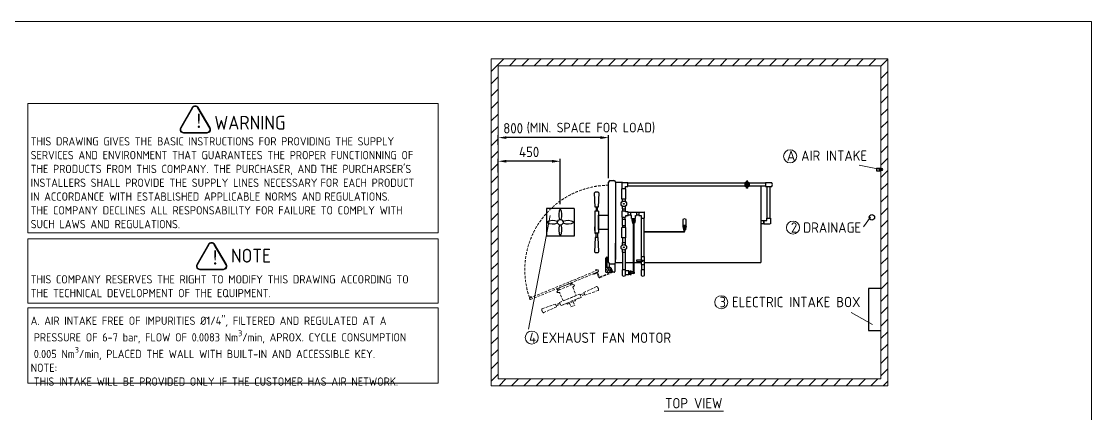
# Model space of a CAD drawing. Header units: millimetres. Extents: x -210545 to -198825, y -6489 to 1751.
# Drawn here: x -206579 to -198825, y -1092 to 1751 of the extents above; entities that cross this region are included whole.
import ezdxf

# ---------------------------------------------------------------- set-up
doc = ezdxf.new("R2010")
doc.units = ezdxf.units.MM
doc.linetypes.add('HIDDEN', pattern=[9.525, 6.35, -3.175])
doc.layers.get('0').update_dxf_attribs({"lineweight": 25})
for name, color, linetype, lineweight in [('D', 3, 'Continuous', 13), ('F', 7, 'Continuous', 15), ('H', 2, 'HIDDEN', 15), ('S', 4, 'Continuous', 15), ('線段', 7, 'Continuous', 25)]:
    doc.layers.add(name, color=color, linetype=linetype, lineweight=lineweight)
doc.styles.get("Standard").update_dxf_attribs({"font": 'KAIU.TTF'})
doc.styles.add('STU25', font='isocp2.shx')
doc.dimstyles.new('STU25', dxfattribs={"dimscale": 30, "dimtxt": 2.5, "dimasz": 2, "dimexe": 0.6, "dimexo": 1, "dimgap": 1, "dimtad": 1, "dimdsep": 46, "dimtxsty": 'STU25', "dimcen": 2, "dimazin": 2, "dimtfac": 1, "dimtmove": 0, "dimatfit": 3, "dimfxl": 0, "dimtolj": 1, "dimtzin": 0, "dimarcsym": 0})

# ---------------------------------------------------------------- blocks, each defined once
blk = doc.blocks.new('*D3')
at = {"layer": 'D', "color": 0, "linetype": 'Continuous', "lineweight": -2}
for p, q in [((-203124.1, 656.1), (-203124.1, 754.7)), ((-202734.1, 736.7), (-203064.1, 736.7)), ((-202674.1, 424.6), (-202674.1, 754.7))]:
    blk.add_line(p, q, dxfattribs=at)
at = {"layer": 'D', "color": 0}
for points in [[(-203064.1, 746.7), (-203064.1, 726.7), (-203124.1, 736.7)], [(-202734.1, 726.7), (-202734.1, 746.7), (-202674.1, 736.7)]]:
    blk.add_solid(points, dxfattribs=at)
at = {"layer": 'Defpoints', "color": 0}
for p in [(-203124.1, 736.7), (-203124.1, 626.1), (-202674.1, 394.6)]:
    blk.add_point(p, dxfattribs=at)
at = {"layer": 'D', "color": 0, "insert": (-202900.1, 804.2), "char_height": 75, "attachment_point": 5, "style": 'STU25'}
blk.add_mtext('\\A1;450', dxfattribs=at)
blk = doc.blocks.new('*D14')
at = {"layer": 'D', "color": 0, "lineweight": -2}
for p, q in [((-203124.1, 855.3), (-203124.1, 926.2)), ((-202384.1, 908.2), (-203064.1, 908.2)), ((-202324.1, 615.1), (-202324.1, 926.2))]:
    blk.add_line(p, q, dxfattribs=at)
at = {"layer": 'D', "color": 0}
for points in [[(-203064.1, 918.2), (-203064.1, 898.2), (-203124.1, 908.2)], [(-202384.1, 898.2), (-202384.1, 918.2), (-202324.1, 908.2)]]:
    blk.add_solid(points, dxfattribs=at)
at = {"layer": 'Defpoints', "color": 0}
for p in [(-203124.1, 908.2), (-203124.1, 825.3), (-202324.1, 585.1)]:
    blk.add_point(p, dxfattribs=at)
at = {"layer": 'D', "color": 0, "insert": (-203015.9, 975.7), "char_height": 75, "attachment_point": 5, "style": 'STU25'}
blk.add_mtext('\\A1;800', dxfattribs=at)
blk = doc.blocks.new('541')
at = {"layer": 'D'}
h = blk.add_hatch(color=11, dxfattribs=at)
edge = h.paths.add_edge_path()
edge.add_line((-239711.4, -15363.8), (-239796.8, -15511.7))
edge.add_arc((-239775.1, -15524.2), 25, 150, 270)
edge.add_line((-239775.1, -15549.2), (-239604.4, -15549.2))
edge.add_arc((-239604.4, -15524.2), 25, 270, 390)
edge.add_line((-239582.8, -15511.7), (-239668.1, -15363.8))
edge.add_arc((-239689.8, -15376.3), 25, 30, 150)
edge = h.paths.add_edge_path(flags=16)
edge.add_arc((-239689.8, -15376.3), 20, 30, 150)
edge.add_line((-239707.1, -15366.3), (-239792.5, -15514.2))
edge.add_arc((-239775.1, -15524.2), 20, 150, 270)
edge.add_line((-239775.1, -15544.2), (-239604.4, -15544.2))
edge.add_arc((-239604.4, -15524.2), 20, 270, 390)
edge.add_line((-239587.1, -15514.2), (-239672.5, -15366.3))
at = {"layer": 'D', "color": 11}
for p, q in [((-239711.4, -15363.8), (-239796.8, -15511.7)), ((-239707.1, -15366.3), (-239792.5, -15514.2)), ((-239672.5, -15366.3), (-239587.1, -15514.2)), ((-239668.1, -15363.8), (-239582.8, -15511.7)), ((-239775.1, -15544.2), (-239604.4, -15544.2)), ((-239775.1, -15549.2), (-239604.4, -15549.2))]:
    blk.add_line(p, q, dxfattribs=at)
for centre, radius, start, end in [((-239689.8, -15376.3), 25, 30, 150), ((-239689.8, -15376.3), 20, 30, 150), ((-239775.1, -15524.2), 25, 150, 270), ((-239775.1, -15524.2), 20, 150, 270), ((-239604.4, -15524.2), 25, 270, 30), ((-239604.4, -15524.2), 20, 270, 30)]:
    blk.add_arc(centre, radius, start, end, dxfattribs=at)
at = {"layer": 'D', "color": 11, "insert": (-239698.1, -15411.1), "char_height": 100, "attachment_point": 1, "style": 'STU25'}
blk.add_mtext('{\\f標楷體|b0|i0|c136|p65;!}', dxfattribs=at)
blk = doc.blocks.new('521245')
at = {"layer": 'D'}
h = blk.add_hatch(color=11, dxfattribs=at)
edge = h.paths.add_edge_path()
edge.add_line((-242346.7, -14322.6), (-242432.1, -14470.5))
edge.add_arc((-242410.4, -14483), 25, 150, 270)
edge.add_line((-242410.4, -14508), (-242239.7, -14508))
edge.add_arc((-242239.7, -14483), 25, 270, 390)
edge.add_line((-242218.1, -14470.5), (-242303.4, -14322.6))
edge.add_arc((-242325.1, -14335.1), 25, 30, 150)
edge = h.paths.add_edge_path(flags=16)
edge.add_arc((-242325.1, -14335.1), 20, 30, 150)
edge.add_line((-242342.4, -14325.1), (-242427.7, -14473))
edge.add_arc((-242410.4, -14483), 20, 150, 270)
edge.add_line((-242410.4, -14503), (-242239.7, -14503))
edge.add_arc((-242239.7, -14483), 20, 270, 390)
edge.add_line((-242222.4, -14473), (-242307.7, -14325.1))
at = {"layer": 'D', "color": 11}
for p, q in [((-242346.7, -14322.6), (-242432.1, -14470.5)), ((-242342.4, -14325.1), (-242427.7, -14473)), ((-242307.7, -14325.1), (-242222.4, -14473)), ((-242303.4, -14322.6), (-242218.1, -14470.5)), ((-242410.4, -14503), (-242239.7, -14503)), ((-242410.4, -14508), (-242239.7, -14508))]:
    blk.add_line(p, q, dxfattribs=at)
for centre, radius, start, end in [((-242325.1, -14335.1), 25, 30, 150), ((-242325.1, -14335.1), 20, 30, 150), ((-242410.4, -14483), 25, 150, 270), ((-242410.4, -14483), 20, 150, 270), ((-242239.7, -14483), 25, 270, 30), ((-242239.7, -14483), 20, 270, 30)]:
    blk.add_arc(centre, radius, start, end, dxfattribs=at)
at = {"layer": 'D', "color": 11, "insert": (-242333.4, -14369.8), "char_height": 100, "attachment_point": 1, "style": 'STU25'}
blk.add_mtext('{\\f標楷體|b0|i0|c136|p65;!}', dxfattribs=at)

msp = doc.modelspace()

# ---------------------------------------------------------------- hatches: boundary and pattern name
msp.add_hatch(color=256).paths.add_polyline_path([(-200340.759, 677.743, 1), (-200362.28, 677.743, 1)])
at = {"layer": 'H', "linetype": 'HIDDEN', "ltscale": 5}
h = msp.add_hatch(dxfattribs=at)
h.set_pattern_fill('ANSI31', color=256, scale=20, style=0)
h.set_pattern_definition([(45, (13660.65, 2.96), (-44.90128, 44.90128), [])])
h.paths.add_polyline_path([(-203174.12, 1479.612), (-203174.12, -890.388), (-200301.52, -890.388), (-200301.52, 1479.612)])
h.paths.add_polyline_path([(-203124.12, 1429.612), (-203124.12, -840.388), (-200351.52, -840.388), (-200351.52, 1429.612)], flags=16)

# ---------------------------------------------------------------- linework, layer by layer
at = {"linetype": 'Continuous'}
for p, q in [((-200383.895, 687.743), (-200351.52, 687.743)), ((-200383.895, 687.743), (-200383.895, 667.743)), ((-200383.895, 667.743), (-200351.52, 667.743)), ((-202226.62, 537.546), (-202226.62, 577.612)), ((-202184.505, 579.612), (-202224.62, 579.612)), ((-202201.62, 537.546), (-202201.62, 554.612)), ((-202201.62, 554.612), (-202184.505, 554.612)), ((-202184.505, 577.112), (-202184.505, 579.612)), ((-202184.505, 554.612), (-202184.505, 579.612)), ((-201336.29, 577.112), (-202184.505, 577.112)), ((-201336.29, 557.112), (-202184.505, 557.112)), ((-201326.29, 579.612), (-201336.29, 579.612)), ((-201336.29, 579.612), (-201336.29, 554.612)), ((-201326.29, 554.612), (-201336.29, 554.612)), ((-201326.29, 542.112), (-201326.29, 592.112)), ((-201316.29, 592.112), (-201326.29, 592.112)), ((-201326.29, 579.612), (-201326.29, 554.612)), ((-201316.29, 542.112), (-201316.29, 592.112)), ((-201316.29, 579.612), (-201316.29, 554.612)), ((-201306.29, 579.612), (-201316.29, 579.612)), ((-201306.29, 554.612), (-201316.29, 554.612)), ((-201306.29, 579.612), (-201306.29, 554.612)), ((-201186.765, 577.112), (-201306.29, 577.112)), ((-201186.765, 557.112), (-201306.29, 557.112)), ((-201186.765, 579.612), (-201186.765, 554.612)), ((-201141.266, 579.612), (-201186.765, 579.612)), ((-201186.765, 554.612), (-201141.266, 554.612)), ((-201174.427, 324.226), (-201174.427, 554.612)), ((-201154.427, 324.226), (-201154.427, 554.612)), ((-201136.266, 567.112), (-201141.266, 579.612)), ((-201141.266, 554.612), (-201136.266, 567.112)), ((-202421.104, 404.753), (-202425.604, 507.907)), ((-202395.617, 507.656), (-202400.104, 404.753)), ((-201316.29, 542.112), (-201326.29, 542.112)), ((-202574.12, 394.612), (-202774.12, 394.612)), ((-202774.12, 394.612), (-202774.12, 194.612)), ((-202574.12, 394.612), (-202574.12, 194.612)), ((-202400.104, 404.753), (-202421.104, 404.753)), ((-202415.354, 404.753), (-202415.354, 374.612)), ((-202405.854, 374.612), (-202405.854, 404.753)), ((-202226.62, 462.546), (-202226.62, 443.648)), ((-202226.62, 412.423), (-202226.62, 393.036)), ((-202226.62, 393.036), (-202201.62, 393.036)), ((-202224.12, 393.036), (-202224.12, 377.501)), ((-202204.12, 393.036), (-202204.12, 377.501)), ((-202201.62, 443.648), (-202201.62, 462.546)), ((-202201.62, 393.036), (-202201.62, 412.423)), ((-202226.62, 377.501), (-202201.62, 377.501)), ((-202226.62, 332.501), (-202226.62, 377.501)), ((-202226.62, 332.501), (-202201.62, 332.501)), ((-202226.62, 317.112), (-202226.62, 272.112)), ((-202226.62, 317.112), (-202201.62, 317.112)), ((-202224.12, 317.112), (-202224.12, 332.501)), ((-202204.12, 317.112), (-202204.12, 332.501)), ((-202201.62, 370.001), (-202201.62, 377.501)), ((-202181.62, 370.001), (-202201.62, 370.001)), ((-202181.62, 340.001), (-202201.62, 340.001)), ((-202201.62, 340.001), (-202201.62, 332.501)), ((-202201.62, 272.112), (-202201.62, 317.112)), ((-202181.62, 340.001), (-202181.62, 370.001)), ((-202166.231, 365.001), (-202181.62, 365.001)), ((-202166.231, 345.001), (-202181.62, 345.001)), ((-202166.231, 367.501), (-202121.231, 367.501)), ((-202166.231, 367.501), (-202166.231, 342.501)), ((-202158.731, 342.501), (-202166.231, 342.501)), ((-202158.731, 322.501), (-202158.731, 342.501)), ((-202158.731, 322.501), (-202128.731, 322.501)), ((-202128.731, 342.501), (-202121.231, 342.501)), ((-202128.731, 322.501), (-202128.731, 342.501)), ((-202121.231, 367.501), (-202121.231, 342.501)), ((-202105.842, 365.001), (-202121.231, 365.001)), ((-202105.842, 345.001), (-202121.231, 345.001)), ((-202105.842, 367.501), (-202065.776, 367.501)), ((-202105.842, 342.501), (-202088.776, 342.501)), ((-202088.776, 342.501), (-202088.776, 325.386)), ((-202088.776, 325.386), (-202063.776, 325.386)), ((-202086.276, 45.929), (-202086.276, 325.386)), ((-202066.276, 45.929), (-202066.276, 325.386)), ((-202066.276, 325.386), (-202063.776, 325.386)), ((-202063.776, 325.386), (-202063.776, 365.501)), ((-201774.12, 319.612), (-201786.62, 314.612)), ((-201786.62, 314.612), (-201786.62, 274.612)), ((-201761.62, 314.612), (-201774.12, 319.612)), ((-201761.62, 274.612), (-201761.62, 314.612)), ((-201176.927, 307.112), (-201176.927, 324.226)), ((-201176.927, 324.226), (-201151.927, 324.226)), ((-201154.427, 324.226), (-201151.927, 324.226)), ((-201151.927, 324.226), (-201151.927, 284.112)), ((-202226.62, 272.112), (-202201.62, 272.112)), ((-202224.12, 272.112), (-202224.12, 257.112)), ((-202204.12, 272.112), (-202204.12, 257.112)), ((-201786.62, 274.612), (-201761.62, 274.612)), ((-201199.624, 307.112), (-201176.927, 307.112)), ((-201199.624, 307.112), (-201199.624, 282.112)), ((-201199.624, 282.112), (-201153.927, 282.112)), ((-202574.12, 194.612), (-202774.12, 194.612)), ((-202421.104, 184.471), (-202425.604, 81.317)), ((-202400.104, 184.471), (-202421.104, 184.471)), ((-202415.354, 184.471), (-202415.354, 214.612)), ((-202405.854, 214.612), (-202405.854, 184.471)), ((-202395.617, 81.568), (-202400.104, 184.471)), ((-202224.12, 182.112), (-202224.12, 147.602)), ((-202204.12, 182.112), (-202204.12, 147.602)), ((-202226.62, 147.602), (-202226.62, 128.215)), ((-202226.62, 147.602), (-202201.62, 147.602)), ((-202226.62, 96.99), (-202226.62, 77.602)), ((-202226.62, 77.602), (-202201.62, 77.602)), ((-202224.12, 77.602), (-202224.12, -50.388)), ((-202204.12, 77.602), (-202204.12, -50.388)), ((-202201.62, 128.215), (-202201.62, 147.602)), ((-202201.62, 77.602), (-202201.62, 96.99)), ((-202344.12, -67.925), (-202344.12, 34.075)), ((-202338.12, 34.075), (-202338.12, -32.925)), ((-202336.12, 42.075), (-202324.12, 42.075)), ((-202324.12, 36.075), (-202336.12, 36.075)), ((-202088.776, 45.929), (-202088.776, -11.702)), ((-202088.776, 45.929), (-202063.776, 45.929)), ((-202063.776, -11.702), (-202063.776, 45.929)), ((-202314.12, -32.925), (-202344.12, -32.925)), ((-202344.12, -67.925), (-202314.12, -67.925)), ((-202304.12, -57.925), (-202304.12, -42.925)), ((-202201.62, -50.345), (-202226.62, -50.345)), ((-202226.62, -50.345), (-202226.62, -90.345)), ((-202201.62, -90.345), (-202201.62, -50.345)), ((-202177.238, -57.845), (-202201.62, -57.845)), ((-202177.238, -82.845), (-202177.238, -57.845)), ((-202168.692, -82.845), (-202168.692, -57.845)), ((-202160.294, -82.845), (-202160.294, -57.845)), ((-202088.776, -11.702), (-202063.776, -11.702)), ((-202088.776, -50.345), (-202088.776, -90.345)), ((-202063.776, -50.345), (-202088.776, -50.345)), ((-202086.276, -11.702), (-202086.276, -50.388)), ((-202066.276, -11.702), (-202066.276, -50.388)), ((-202063.776, -90.345), (-202063.776, -50.345)), ((-202226.62, -90.345), (-202214.12, -95.345)), ((-202214.12, -95.345), (-202201.62, -90.345)), ((-202201.62, -82.845), (-202177.238, -82.845)), ((-202088.776, -90.345), (-202076.276, -95.345)), ((-202076.276, -95.345), (-202063.776, -90.345))]:
    msp.add_line(p, q, dxfattribs=at)
for p, q in [((-202324.12, 4.112), (-202324.12, 585.112)), ((-202312.12, 597.112), (-202286.12, 597.112)), ((-202274.12, 585.112), (-202274.12, 544.612)), ((-202274.12, 584.612), (-202224.12, 584.612)), ((-202274.12, 564.612), (-202274.12, 24.612)), ((-201220.624, 557.112), (-201220.624, 4.112)), ((-202199.12, 537.546), (-202229.12, 537.546)), ((-202229.12, 462.546), (-202229.12, 537.546)), ((-202199.12, 462.546), (-202199.12, 537.546)), ((-202199.12, 462.546), (-202229.12, 462.546)), ((-202424.104, 372.112), (-202424.104, 355.612)), ((-202424.104, 337.112), (-202424.104, 327.112)), ((-202423.104, 354.612), (-202423.104, 338.112)), ((-202423.104, 326.112), (-202423.104, 263.112)), ((-202398.104, 374.612), (-202421.604, 374.612)), ((-202398.104, 374.612), (-202398.104, 214.612)), ((-202397.104, 346.112), (-202398.104, 345.112)), ((-202398.104, 244.112), (-202398.104, 345.112)), ((-202397.104, 346.112), (-202324.12, 346.112)), ((-202154.731, 312.897), (-202154.731, 307.897)), ((-202154.731, 312.897), (-202131.731, 312.897)), ((-202153.731, 322.501), (-202133.731, 322.501)), ((-202153.731, 312.897), (-202153.731, 322.501)), ((-202132.731, 312.897), (-202132.731, 322.501)), ((-202131.731, 312.897), (-202131.731, 307.897)), ((-202105.842, 367.501), (-202105.842, 342.501)), ((-202105.842, 365.001), (-202105.842, 345.001)), ((-202424.104, 262.112), (-202424.104, 252.112)), ((-202424.104, 252.112), (-202424.104, 262.112)), ((-202424.104, 233.612), (-202424.104, 217.112)), ((-202423.104, 234.612), (-202423.104, 251.112)), ((-202423.104, 251.112), (-202423.104, 234.612)), ((-202397.104, 243.112), (-202398.104, 244.112)), ((-202324.12, 243.112), (-202397.104, 243.112)), ((-202229.12, 182.112), (-202229.12, 257.112)), ((-202199.12, 257.112), (-202229.12, 257.112)), ((-202199.12, 182.112), (-202199.12, 257.112)), ((-202154.731, 307.897), (-202131.731, 307.897)), ((-202153.344, 300.054), (-202132.972, 300.054)), ((-202153.344, 300.054), (-202153.344, 296.132)), ((-202153.344, 296.132), (-202132.972, 296.132)), ((-202151.731, 307.897), (-202151.731, 303.975)), ((-202151.731, 303.975), (-202134.731, 303.975)), ((-202150.344, 292.21), (-202135.972, 292.21)), ((-202150.344, 292.21), (-202150.344, 288.288)), ((-202150.344, 288.288), (-202135.972, 288.288)), ((-202147.731, 303.975), (-202147.731, 300.054)), ((-202147.731, 296.132), (-202147.731, 292.21)), ((-202145.158, 288.288), (-202145.158, -70.345)), ((-202141.158, 288.288), (-202141.158, -70.345)), ((-202138.731, 303.975), (-202138.731, 300.054)), ((-202138.731, 296.132), (-202138.731, 292.21)), ((-202135.972, 292.21), (-202135.972, 288.288)), ((-202134.731, 307.897), (-202134.731, 303.975)), ((-202132.972, 300.054), (-202132.972, 296.132)), ((-201785.62, 265.009), (-201785.62, 260.009)), ((-201785.62, 265.009), (-201762.62, 265.009)), ((-201785.62, 260.009), (-201762.62, 260.009)), ((-201784.232, 252.165), (-201784.232, 248.243)), ((-201784.232, 252.165), (-201763.861, 252.165)), ((-201784.232, 248.243), (-201763.861, 248.243)), ((-201784.12, 274.612), (-201764.12, 274.612)), ((-201784.12, 265.009), (-201784.12, 274.612)), ((-201782.62, 260.009), (-201782.62, 256.087)), ((-201782.62, 256.087), (-201765.62, 256.087)), ((-201781.232, 244.321), (-201781.232, 240.399)), ((-201781.232, 244.321), (-201766.861, 244.321)), ((-201781.232, 240.399), (-201766.861, 240.399)), ((-201778.62, 256.087), (-201778.62, 252.165)), ((-201778.62, 248.243), (-201778.62, 244.321)), ((-201776.12, 231.183), (-201776.12, 240.399)), ((-201772.12, 231.183), (-201772.12, 240.399)), ((-201769.62, 256.087), (-201769.62, 252.165)), ((-201769.62, 248.243), (-201769.62, 244.321)), ((-201766.861, 244.321), (-201766.861, 240.399)), ((-201765.62, 260.009), (-201765.62, 256.087)), ((-201763.861, 252.165), (-201763.861, 248.243)), ((-201763.12, 265.009), (-201763.12, 274.612)), ((-201762.62, 265.009), (-201762.62, 260.009)), ((-201199.624, 304.612), (-201220.7, 304.612)), ((-201220.7, 284.612), (-201199.624, 284.612)), ((-201199.624, 284.612), (-201199.624, 304.612)), ((-201199.624, 284.612), (-201199.624, 304.612)), ((-202398.104, 214.612), (-202421.604, 214.612)), ((-202199.12, 182.112), (-202229.12, 182.112)), ((-202066.276, 228.183), (-201779.12, 228.183)), ((-202066.276, 224.183), (-201779.12, 224.183)), ((-202274.12, 4.112), (-202274.12, 143.105)), ((-202338.12, 31.075), (-202344.12, 31.075)), ((-202274.12, 4.112), (-202224.12, 4.112)), ((-202204.12, 4.112), (-202145.158, 4.112)), ((-202141.158, 4.112), (-202088.776, 4.112)), ((-202116.825, 21.257), (-202088.776, 21.257)), ((-202116.825, 11.286), (-202088.776, 11.286)), ((-202088.776, 21.257), (-202076.276, 19.716)), ((-202088.776, 11.286), (-202076.276, 12.827)), ((-202063.776, 4.112), (-201220.624, 4.112)), ((-202285.12, -67.925), (-202320.12, -67.925)), ((-202319.12, -7.888), (-202319.12, -30.03)), ((-202319.12, -7.888), (-202279.12, -7.888)), ((-202312.12, -7.888), (-202286.12, -7.888)), ((-202279.12, -7.888), (-202279.12, -61.925)), ((-202279.12, -27.925), (-202279.12, -61.925)), ((-202177.238, -58.845), (-202168.692, -58.845)), ((-202168.692, -57.845), (-202160.294, -57.845)), ((-202146.111, -65.111), (-202160.294, -65.111)), ((-202146.111, -75.578), (-202160.294, -75.578)), ((-202177.238, -81.845), (-202168.692, -81.845)), ((-202168.692, -82.845), (-202160.294, -82.845))]:
    msp.add_line(p, q)
msp.add_lwpolyline([(-202145.158, -64.561), (-202149.167, -66.875), (-202149.167, -73.814), (-202143.158, -77.283), (-202137.149, -73.814), (-202137.149, -66.875), (-202141.158, -64.561)])
msp.add_lwpolyline([(-200351.52, -184.345), (-200441.117, -184.345), (-200441.117, -489.033), (-200351.52, -489.033)], dxfattribs=at)
for centre, radius in [((-200351.52, 677.743), 10.761), ((-202214.12, 428.036), 20), ((-202214.12, 428.036), 3), ((-202674.12, 294.612), 20), ((-202674.12, 294.612), 20), ((-202674.12, 294.612), 20), ((-202674.12, 294.612), 20), ((-200416.52, 330.612), 20), ((-202214.12, 112.602), 20), ((-202214.12, 112.602), 3), ((-202076.276, 16.271), 3.445), ((-202318.12, -50.425), 6.4)]:
    msp.add_circle(centre, radius)
for centre, radius, start, end in [((-202312.12, 585.112), 12, 90, 180), ((-202286.12, 585.112), 12, 0, 90), ((-202593.095, 348.737), 93.11, 150.4818019, 201.9770324), ((-202755.144, 348.737), 93.11, 338.0229676, 29.5181981), ((-202421.604, 372.112), 2.5, 90, 180), ((-202423.104, 355.612), 1, 180, 270), ((-202423.104, 337.112), 1, 90, 180), ((-202423.104, 327.112), 1, 180, 270), ((-202728.244, 213.588), 93.11, 68.0229676, 119.5181981), ((-202728.244, 375.637), 93.11, 240.4818019, 291.9770324), ((-202593.095, 240.487), 93.11, 158.0229676, 209.5181981), ((-202755.144, 240.487), 93.11, 330.4818019, 21.9770324), ((-202619.995, 213.588), 93.11, 60.4818019, 111.9770324), ((-202619.995, 375.637), 93.11, 248.0229676, 299.5181981), ((-202423.104, 262.112), 1, 90, 180), ((-202423.104, 252.112), 1, 180, 270), ((-202423.104, 233.612), 1, 90, 180), ((-202421.604, 217.112), 2.5, 180, 270), ((-201779.12, 231.183), 3, 270, 0), ((-201779.12, 231.183), 7, 270, 0), ((-202312.12, 4.112), 12, 180, 270), ((-202286.12, 4.112), 12, 270, 0), ((-202117.205, 16.271), 5, 85.6472011, 274.3527989), ((-202322.12, -30.03), 3, 276.0423284, 0), ((-202285.12, -61.925), 6, 270, 0), ((-202143.158, -70.345), 2, 180, 0)]:
    msp.add_arc(centre, radius, start, end)
for centre, radius, start, end in [((-202224.62, 577.612), 2, 90, 180), ((-202420.597, 507.907), 5.007, 101.3528854, 180), ((-202410.604, 458.135), 55.773, 78.6482273, 101.3528854), ((-202400.61, 507.914), 5, 357.0390639, 78.6482273), ((-202065.776, 365.501), 2, 0, 90), ((-202420.597, 81.317), 5.007, 180, 258.6471146), ((-202400.61, 81.31), 5, 281.3517727, 2.9609361), ((-202410.604, 131.089), 55.773, 258.6471146, 281.3517727), ((-202336.12, 34.075), 8, 90, 180), ((-202336.12, 34.075), 2, 90, 180), ((-202314.12, -42.925), 10, 0, 90), ((-202314.12, -57.925), 10, 270, 0)]:
    msp.add_arc(centre, radius, start, end, dxfattribs=at)
at = {"layer": 'D'}
for p, q in [((-200351.52, 677.743), (-200507.729, 709.205)), ((-202903.964, -479.444), (-202747.549, 344.363)), ((-200567.585, -358.488), (-200412.059, -447.427)), ((-201921.115, -1074.522), (-201490.647, -1074.522))]:
    msp.add_line(p, q, dxfattribs=at)
at = {"layer": 'D', "linetype": 'Continuous'}
msp.add_line((-200425.955, 330.612), (-200476.431, 262.616), dxfattribs=at)
at = {"layer": 'D', "color": 11}
for points in [[(-206531.907, 1155.825), (-203559.349, 1155.825), (-203559.349, 217.991), (-206531.907, 217.991)], [(-206531.907, 174.913), (-203559.349, 174.913), (-203559.349, -291.171), (-206531.907, -291.171)], [(-206531.907, -326.341), (-203559.349, -326.341), (-203559.349, -870.723), (-206531.907, -870.723)]]:
    msp.add_lwpolyline(points, close=True, dxfattribs=at)
at = {"layer": 'D'}
for centre in [(-201009.079, 772.648), (-200988.095, 255.811), (-201507.865, -285.045), (-202881.368, -541.134)]:
    msp.add_circle(centre, 47.5, dxfattribs=at)
at = {"layer": 'F', "color": 6}
msp.add_lwpolyline([(-210544.621, 1750.532), (-210544.621, -6489.468), (-198824.621, -6489.468), (-198824.621, 1750.532)], close=True, dxfattribs=at)
msp.add_lwpolyline([(-210544.621, 1750.532), (-210544.621, -6489.468), (-198824.621, -6489.468), (-198824.621, 1750.532)], close=True, dxfattribs=at)
at = {"layer": 'H', "ltscale": 3}
for p, q in [((-202401.618, -51.368), (-202896.109, -255.584)), ((-202889.68, -265.912), (-202398.886, -63.223)), ((-202412.7, -69.021), (-202438.57, -79.733)), ((-202410.405, -74.565), (-202436.275, -85.276)), ((-202414.437, -69.646), (-202420.307, -72.069)), ((-202418.155, -50.624), (-202409.836, -47.189)), ((-202415.98, -57.3), (-202418.155, -50.624)), ((-202409.836, -47.189), (-202406.666, -53.453)), ((-202396.697, -102.442), (-202407.792, -75.648)), ((-202402.248, -73.352), (-202391.154, -100.146)), ((-202400.312, -51.911), (-202401.618, -51.368)), ((-202400.312, -51.911), (-202397.259, -59.305)), ((-202388.541, -101.229), (-202326.637, -75.598)), ((-202292.004, -67.752), (-202386.246, -106.773)), ((-202590.213, -142.238), (-202698.354, -186.898)), ((-202610.085, -150.444), (-202617.479, -153.498)), ((-202617.479, -153.498), (-202610.085, -150.444)), ((-202587.541, -148.708), (-202602.329, -154.815)), ((-202602.329, -154.815), (-202599.663, -161.27)), ((-202589.56, -142.509), (-202590.213, -142.238)), ((-202587.269, -148.055), (-202589.56, -142.509)), ((-202587.269, -148.055), (-202587.541, -148.708)), ((-202438.57, -79.733), (-202436.275, -85.276)), ((-202698.625, -187.551), (-202698.354, -186.898)), ((-202698.625, -187.551), (-202696.335, -193.097)), ((-202689.319, -198.296), (-202698.391, -209.075)), ((-202698.391, -209.075), (-202695.719, -215.545)), ((-202695.682, -193.368), (-202696.335, -193.097)), ((-202695.719, -215.545), (-202678.911, -215.637)), ((-202680.893, -187.26), (-202695.682, -193.368)), ((-202588.572, -156.69), (-202689.319, -198.296)), ((-202678.227, -193.716), (-202680.893, -187.26)), ((-202680.442, -286.594), (-202532.557, -225.52)), ((-202654.482, -274.791), (-202678.911, -215.637)), ((-202671.087, -175.637), (-202678.482, -178.691)), ((-202678.482, -178.691), (-202671.087, -175.637)), ((-202574.537, -157.926), (-202588.572, -156.69)), ((-202571.865, -164.396), (-202583.71, -176.32)), ((-202583.71, -176.32), (-202559.281, -235.474)), ((-202574.537, -157.926), (-202571.865, -164.396)), ((-202532.557, -225.52), (-202523.587, -247.241)), ((-202530.499, -231.634), (-202502.583, -220.267)), ((-202499, -229.065), (-202526.916, -240.432)), ((-202411.139, -171.978), (-202504.752, -214.941)), ((-202504.752, -214.941), (-202496.832, -234.391)), ((-202496.832, -234.391), (-202399.598, -199.656)), ((-202896.652, -256.89), (-202896.109, -255.584)), ((-202896.652, -256.89), (-202893.598, -264.284)), ((-202893.235, -246.824), (-202884.917, -243.389)), ((-202893.235, -246.824), (-202891.061, -253.499)), ((-202881.747, -249.653), (-202884.917, -243.389)), ((-202805.765, -332.669), (-202708.768, -298.017)), ((-202708.768, -298.017), (-202700.849, -317.466)), ((-202678.684, -291.975), (-202706.6, -303.342)), ((-202703.017, -312.141), (-202675.102, -300.773)), ((-202680.442, -286.594), (-202671.472, -308.314)), ((-202678.534, -291.215), (-202677.609, -290.834)), ((-202673.571, -303.231), (-202672.647, -302.849)), ((-202668.207, -309.671), (-202652.956, -303.373)), ((-202653.176, -275.333), (-202654.482, -274.791)), ((-202559.824, -236.78), (-202653.176, -275.333)), ((-202652.414, -302.067), (-202637.163, -295.768)), ((-202635.857, -296.311), (-202626.614, -292.494)), ((-202626.341, -291.191), (-202623.249, -298.678)), ((-202626.303, -291.283), (-202567.611, -267.045)), ((-202626.072, -291.188), (-202567.842, -267.14)), ((-202623.249, -298.678), (-202564.557, -274.439)), ((-202607.767, -292.284), (-202596.889, -318.626)), ((-202596.889, -318.626), (-202569.16, -307.175)), ((-202580.039, -280.833), (-202569.16, -307.175)), ((-202567.611, -267.045), (-202564.557, -274.439)), ((-202557.293, -263.865), (-202566.536, -267.683)), ((-202566.536, -267.683), (-202557.293, -263.865)), ((-202559.281, -235.474), (-202559.824, -236.78)), ((-202556.751, -262.559), (-202541.5, -256.261)), ((-202541.5, -256.261), (-202556.751, -262.559)), ((-202540.194, -256.804), (-202524.943, -250.506)), ((-202700.849, -317.466), (-202794.689, -360.536))]:
    msp.add_line(p, q, dxfattribs=at)
at = {"layer": 'H'}
for p, q in [((-202335.819, -53.424), (-202324.342, -81.142)), ((-202316.546, -34.62), (-202330.405, -40.359)), ((-202292.004, -67.752), (-202303.481, -40.034))]:
    msp.add_line(p, q, dxfattribs=at)
at = {"layer": 'H', "ltscale": 3}
for centre, radius, start, end in [((-202318.12, -50.425), 613.321, 90.5605228, 199.5425253), ((-202409.639, -76.413), 8, 22.4920272, 112.4920272), ((-202409.639, -76.413), 2, 22.4920272, 112.4920272), ((-202400.032, -60.45), 3, 292.439748, 22.439748), ((-202389.306, -99.381), 8, 202.4920272, 292.4920272), ((-202389.306, -99.381), 2, 202.4920272, 292.4920272), ((-202409.017, -176.505), 5, 33.5078484, 115.1170119), ((-202451.352, -204.534), 55.773, 10.8031903, 33.5078484), ((-202401.486, -195.019), 5.007, 292.1560757, 10.8031903), ((-202890.825, -263.139), 3, 202.439748, 292.439748), ((-202669.161, -307.36), 2.5, 202.439748, 292.439748), ((-202653.338, -302.448), 1, 292.439748, 22.439748), ((-202636.239, -295.387), 1, 202.439748, 292.439748), ((-202626.996, -291.57), 1, 292.439748, 22.439748), ((-202566.918, -266.758), 1, 202.439748, 292.439748), ((-202557.675, -262.941), 1, 292.439748, 22.439748), ((-202540.576, -255.88), 1, 202.439748, 292.439748), ((-202525.898, -248.195), 2.5, 292.439748, 22.439748), ((-202804.121, -337.391), 5, 109.1951396, 190.8043031), ((-202754.249, -327.873), 55.773, 190.8043031, 213.5089611), ((-202796.577, -355.899), 5.007, 213.5089611, 292.1560757)]:
    msp.add_arc(centre, radius, start, end, dxfattribs=at)
at = {"layer": 'H'}
for centre, start, end in [((-202326.579, -49.598), 112.4920272, 202.4920272), ((-202312.72, -43.86), 22.4920272, 112.4920272)]:
    msp.add_arc(centre, 10, start, end, dxfattribs=at)
at = {"layer": 'S', "linetype": 'Continuous'}
for p, q in [((-200301.52, 1479.612), (-203174.12, 1479.612)), ((-203174.12, 1479.612), (-203174.12, -890.388)), ((-200301.52, 1479.612), (-200301.52, -890.388)), ((-200351.52, 1429.612), (-203124.12, 1429.612)), ((-203124.12, 1429.612), (-203124.12, -840.388)), ((-200351.52, 1429.612), (-200351.52, -840.388)), ((-200351.52, -840.388), (-203124.12, -840.388)), ((-200301.52, -890.388), (-203174.12, -890.388))]:
    msp.add_line(p, q, dxfattribs=at)
at = {"layer": '線段'}
msp.add_line((-202423.104, 326.112), (-202423.104, 263.112), dxfattribs=at)

# ---------------------------------------------------------------- block references
at = {"layer": 'D'}
for name, p in [('521245', (37005.913, 15449.145)), ('541', (34488.902, 15499.869))]:
    msp.add_blockref(name, p, dxfattribs=at)

# ---------------------------------------------------------------- texts
at = {"layer": 'D', "color": 11, "attachment_point": 1, "style": 'STU25'}
for s, insert, char_height in [('WARNING', (-205180.434, 1066.31), 100), ('\\A1;\\P\\f標楷體|b0|i0|c136|p65; \\P\\Fisocp2.shx|c136;THIS DRAWING GIVES THE BASIC INSTRUCTIONS FOR PROVIDING THE SUPPLY \\PSERVICES AND ENVIRONMENT THAT GUARANTEES THE PROPER FUNCTIONNING OF \\PTHE PRODUCTS FROM THIS COMPANY. THE PURCHASER, AND\\f???|b0|i0|c0|p65; \\Fisocp2.shx|c136;THE PURCHARSER\'S \\PINSTALLERS SHALL PROVIDE THE SUPPLY LlNES NECESSARY\\f???|b0|i0|c0|p65; \\Fisocp2.shx|c136;FOR EACH PRODUCT \\PIN ACCORDANCE WITH ESTABLlSHED APPLlCABLE NORMS AND\\f???|b0|i0|c0|p65; \\Fisocp2.shx|c136;REGULATIONS. \\PTHE COMPANY DECLlNES ALL RESPONSABILlTY FOR FAILURE TO COMPLY WITH \\PSUCH LAWS AND REGULATIONS.\\P\\P\\P\\PTHIS COMPANY RESERVES THE RIGHT TO MODIFY THIS DRAWING ACCORDING TO \\PTHE TECHNICAL DEVELOPMENT OF THE EQUIPMENT.\\P\\PA. AIR INTAKE FREE OF IMPURITIES %%C1/4"\\fISOCP2|b0|i1|c0|p2;, \\Fisocp2.shx|c136;FILTERED AND REGULATED AT A \\P\\f???|b0|i0|c0|p65; \\Fisocp2.shx|c136;PRESSURE OF 6-7 bar, FLOW OF 0.0083 Nm{\\H0.7x;\\S3^ ;}/min, APROX. CYCLE CONSUMPTION \\P\\f???|b0|i0|c0|p65; \\Fisocp2.shx|c136;0.005 Nm{\\H0.7x;\\S3^ ;}/min, PLACED THE WALL WITH BUILT-IN AND ACCESSIBLE KEY.\\PNOTE:\\P\\f???|b0|i0|c0|p65; \\Fisocp2.shx|c136;THIS INTAKE WILL BE PROVIDED ONLY IF THE CUSTOMER HAS AIR NETWORK.', (-206511.631, 1111.14), 59.999996), ('NOTE', (-205060.335, 102.23), 100)]:
    msp.add_mtext(s, dxfattribs=dict(at, insert=insert, char_height=char_height))
at = {"layer": 'D', "color": 11, "attachment_point": 1}
for s, insert, char_height in [('{\\Fisocp2.shx;\\C3;(MIN. SPACE FOR LOAD)}', (-202917.988, 1015.869), 70), ('{\\Fisocp2.shx;\\C3;A AIR INTAKE}', (-201032.621, 814.572), 75), ('{\\Fisocp2.shx;\\C3;2 DRAINAGE }', (-201003.459, 293.661), 75), ('{\\Fisocp2.shx;\\C3;3 ELECTRIC INTAKE BOX}', (-201521.017, -246.064), 75), ('{\\Fisocp2.shx;\\C3;4 EXHAUST FAN MOTOR}', (-202900.149, -504.813), 75), ('{\\Fisocp2.shx;TOP VIEW}', (-201914.898, -979.332), 75)]:
    msp.add_mtext(s, dxfattribs=dict(at, insert=insert, char_height=char_height))

# ---------------------------------------------------------------- dimensions: what is measured, and where the dimension line sits
at = {"layer": 'D'}
dim = msp.add_linear_dim(base=(-203124.12, 908.229), p1=(-202324.12, 585.112), p2=(-203124.12, 825.289), dimstyle='STU25', dxfattribs=at)
dim.commit()
dim.dimension.update_dxf_attribs({"geometry": '*D14', "text_midpoint": (-203015.855, 908.229), "dimtype": 160})
at = {"layer": 'D', "linetype": 'Continuous'}
dim = msp.add_linear_dim(base=(-203124.12, 736.693), p1=(-202674.12, 394.612), p2=(-203124.12, 626.112), dimstyle='STU25', dxfattribs=at)
dim.commit()
dim.dimension.update_dxf_attribs({"geometry": '*D3', "text_midpoint": (-202900.12, 736.693), "dimtype": 160})

doc.saveas('drawing.dxf')
